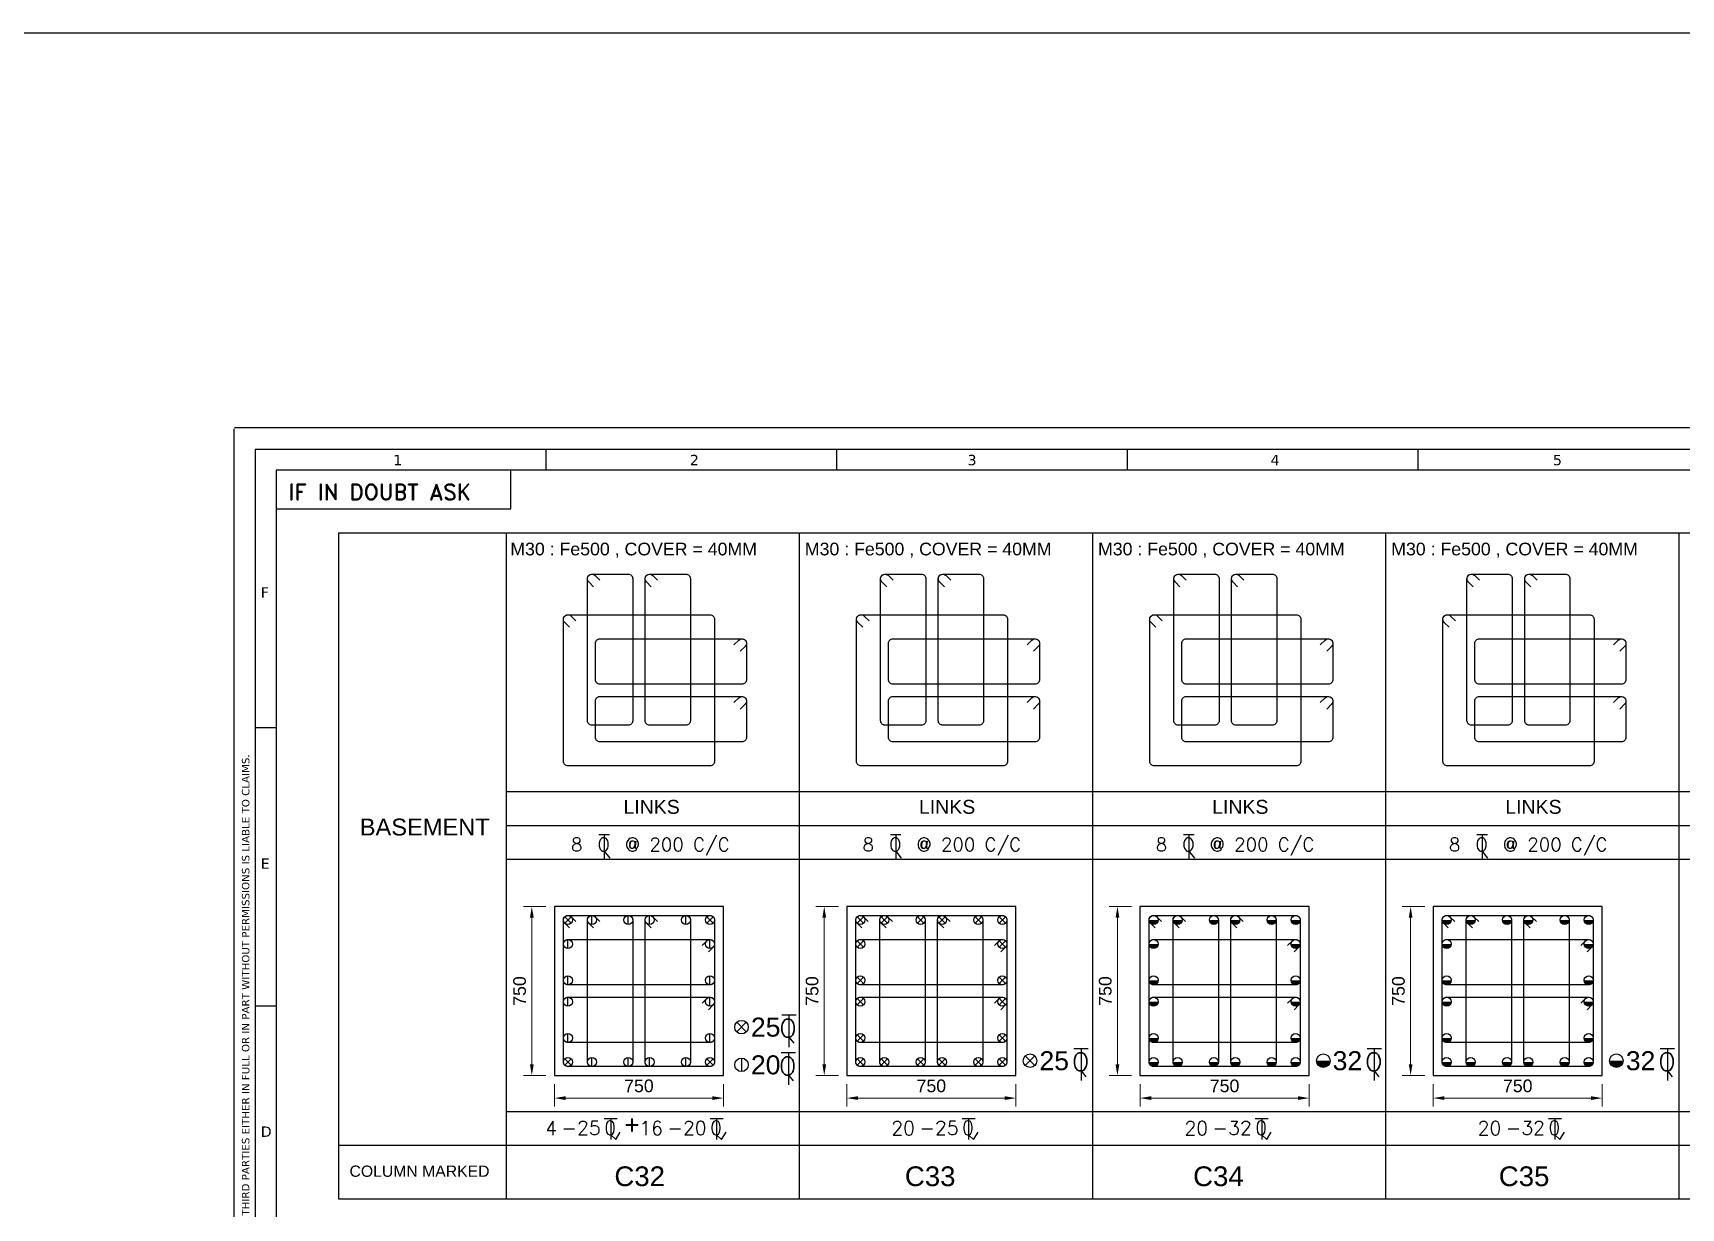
# Model space of a CAD drawing. Extents: x 1878645 to 3043969, y -1160829 to -603973.
# Drawn here: x 2329287 to 2358520, y -644924 to -624080 of the extents above; entities that cross this region are included whole.
import ezdxf
from ezdxf.enums import TextEntityAlignment as Align

# ---------------------------------------------------------------- set-up
doc = ezdxf.new("R2010")
doc.units = 0
doc.header["$LTSCALE"] = 100
doc.header["$PDMODE"] = 66
doc.layers.get('Defpoints').update_dxf_attribs({"lineweight": 0})
for name, color, linetype in [('B-TXT', 7, 'Continuous'), ('CDIM', 3, 'Continuous'), ('Concrete Line', 2, 'Continuous'), ('Dim', 3, 'Continuous'), ('Link', 225, 'Continuous'), ('Reinforcement', 4, 'Continuous'), ('Schedule Border', 60, 'Continuous'), ('Schedule Header', 4, 'Continuous'), ('Schedule Line', 60, 'Continuous'), ('Text', 31, 'Continuous')]:
    doc.layers.add(name, color=color, linetype=linetype)
doc.styles.add('ROMAND', font='romand__.ttf', dxfattribs={"height": 5})
doc.styles.add('ROMANS', font='simplex.shx', dxfattribs={"width": 0.75})
doc.styles.add('SC-COL1', font='SansSerif')
doc.styles.add('SC-COL2', font='SansSerif')
doc.styles.get("Standard").update_dxf_attribs({"font": 'verdana.ttf'})
doc.dimstyles.new('ColumnSch', dxfattribs={"dimtxt": 225, "dimasz": 200, "dimexe": 150, "dimexo": 150, "dimgap": 100, "dimtad": 1, "dimtoh": 1, "dimdec": 4, "dimlfac": 0.25, "dimzin": 0, "dimdsep": 46, "dimtxsty": 'SC-COL2', "dimcen": 0.09, "dimclrd": 8, "dimclre": 8, "dimclrt": 31, "dimadec": 0, "dimazin": 0, "dimtfac": 1, "dimtdec": 0, "dimtix": 1, "dimtofl": 0, "dimtmove": 0, "dimatfit": 3, "dimfxl": 1, "dimtolj": 1, "dimtzin": 0, "dimlwd": 0, "dimlwe": 0, "dimarcsym": 0})

# ---------------------------------------------------------------- blocks, each defined once
blk = doc.blocks.new('TOR')
at = {"color": 2}
for p, q in [((-1.08, 3.13), (0.9, 3.13)), ((-0.09, 3.13), (-0.09, -1.3)), ((-0.09, 0.04), (0.95, -1.24))]:
    blk.add_line(p, q, dxfattribs=at)
at = {"color": 2, "style": 'ROMANS'}
blk.add_text('O', height=2.5, dxfattribs=at).set_placement((-1.35, 0.04))
blk.add_attdef('TOR', text='', height=2.5, dxfattribs=at).set_placement((-4.14, 0.04), align=Align.RIGHT)
blk.add_attdef('DIST', (3.77, 0.04), '', height=2.5, dxfattribs=at)
blk = doc.blocks.new('T-V')
at = {"layer": 'B-TXT', "linetype": 'Continuous'}
for p, q in [((1348, 187), (1582, 187)), ((1465, 187), (1465, -191)), ((1465, -106), (1555, -191)), ((1555, -191), (1637, -63))]:
    blk.add_line(p, q, dxfattribs=at)
at = {"layer": 'B-TXT', "linetype": 'Continuous', "style": 'ROMANS'}
for s, p in [('-', (571, -107)), ('0', (1347, -107))]:
    blk.add_text(s, height=250, dxfattribs=at).set_placement(p)
blk.add_attdef('T', text='', height=250, dxfattribs=at).set_placement((490, -113), align=Align.RIGHT)
blk.add_attdef('V', (854, -108), '', height=250, dxfattribs=at)
blk = doc.blocks.new('*D77')
at = {"layer": 'Defpoints', "color": 0, "transparency": 16777216}
for p in [(2338135, -639574), (2338535, -639574), (2338535, -642574)]:
    blk.add_point(p, dxfattribs=at)
at = {"layer": 'Dim', "color": 8, "lineweight": 0, "transparency": 16777216}
for p, q in [((2338385, -639574), (2337985, -639574)), ((2338135, -642374), (2338135, -639774)), ((2338385, -642574), (2337985, -642574))]:
    blk.add_line(p, q, dxfattribs=at)
at = {"layer": 'Dim', "color": 8, "transparency": 16777216}
for points in [[(2338169, -639774), (2338102, -639774), (2338135, -639574)], [(2338102, -642374), (2338169, -642374), (2338135, -642574)]]:
    blk.add_solid(points, dxfattribs=at)
at = {"layer": 'Dim', "color": 31, "transparency": 16777216, "insert": (2337919, -641074), "char_height": 225, "attachment_point": 5, "rotation": 90, "style": 'SC-COL2'}
blk.add_mtext('\\A1;750', dxfattribs=at)
blk = doc.blocks.new('*D78')
at = {"layer": 'Defpoints', "color": 0, "transparency": 16777216}
for p in [(2338535, -642574), (2341535, -642574), (2341535, -642974)]:
    blk.add_point(p, dxfattribs=at)
at = {"layer": 'Dim', "color": 8, "lineweight": 0, "transparency": 16777216}
for p, q in [((2338535, -642724), (2338535, -643124)), ((2341535, -642724), (2341535, -643124)), ((2338735, -642974), (2341335, -642974))]:
    blk.add_line(p, q, dxfattribs=at)
at = {"layer": 'Dim', "color": 8, "transparency": 16777216}
for points in [[(2338735, -642940), (2338735, -643007), (2338535, -642974)], [(2341335, -643007), (2341335, -642940), (2341535, -642974)]]:
    blk.add_solid(points, dxfattribs=at)
at = {"layer": 'Dim', "color": 31, "transparency": 16777216, "insert": (2340035, -642758), "char_height": 225, "attachment_point": 5, "style": 'SC-COL2'}
blk.add_mtext('\\A1;750', dxfattribs=at)
blk = doc.blocks.new('*D79')
at = {"layer": 'Defpoints', "color": 0, "transparency": 16777216}
for p in [(2343322, -639574), (2343722, -639574), (2343722, -642574)]:
    blk.add_point(p, dxfattribs=at)
at = {"layer": 'Dim', "color": 8, "lineweight": 0, "transparency": 16777216}
for p, q in [((2343572, -639574), (2343172, -639574)), ((2343322, -642374), (2343322, -639774)), ((2343572, -642574), (2343172, -642574))]:
    blk.add_line(p, q, dxfattribs=at)
at = {"layer": 'Dim', "color": 8, "transparency": 16777216}
for points in [[(2343356, -639774), (2343289, -639774), (2343322, -639574)], [(2343289, -642374), (2343356, -642374), (2343322, -642574)]]:
    blk.add_solid(points, dxfattribs=at)
at = {"layer": 'Dim', "color": 31, "transparency": 16777216, "insert": (2343107, -641074), "char_height": 225, "attachment_point": 5, "rotation": 90, "style": 'SC-COL2'}
blk.add_mtext('\\A1;750', dxfattribs=at)
blk = doc.blocks.new('*D80')
at = {"layer": 'Defpoints', "color": 0, "transparency": 16777216}
for p in [(2343722, -642574), (2346722, -642574), (2346722, -642974)]:
    blk.add_point(p, dxfattribs=at)
at = {"layer": 'Dim', "color": 8, "lineweight": 0, "transparency": 16777216}
for p, q in [((2343722, -642724), (2343722, -643124)), ((2346722, -642724), (2346722, -643124)), ((2343922, -642974), (2346522, -642974))]:
    blk.add_line(p, q, dxfattribs=at)
at = {"layer": 'Dim', "color": 8, "transparency": 16777216}
for points in [[(2343922, -642940), (2343922, -643007), (2343722, -642974)], [(2346522, -643007), (2346522, -642940), (2346722, -642974)]]:
    blk.add_solid(points, dxfattribs=at)
at = {"layer": 'Dim', "color": 31, "transparency": 16777216, "insert": (2345222, -642758), "char_height": 225, "attachment_point": 5, "style": 'SC-COL2'}
blk.add_mtext('\\A1;750', dxfattribs=at)
blk = doc.blocks.new('*D81')
at = {"layer": 'Defpoints', "color": 0, "transparency": 16777216}
for p in [(2348523, -639574), (2348923, -639574), (2348923, -642574)]:
    blk.add_point(p, dxfattribs=at)
at = {"layer": 'Dim', "color": 8, "lineweight": 0, "transparency": 16777216}
for p, q in [((2348773, -639574), (2348373, -639574)), ((2348523, -642374), (2348523, -639774)), ((2348773, -642574), (2348373, -642574))]:
    blk.add_line(p, q, dxfattribs=at)
at = {"layer": 'Dim', "color": 8, "transparency": 16777216}
for points in [[(2348556, -639774), (2348489, -639774), (2348523, -639574)], [(2348489, -642374), (2348556, -642374), (2348523, -642574)]]:
    blk.add_solid(points, dxfattribs=at)
at = {"layer": 'Dim', "color": 31, "transparency": 16777216, "insert": (2348307, -641074), "char_height": 225, "attachment_point": 5, "rotation": 90, "style": 'SC-COL2'}
blk.add_mtext('\\A1;750', dxfattribs=at)
blk = doc.blocks.new('*D82')
at = {"layer": 'Defpoints', "color": 0, "transparency": 16777216}
for p in [(2348923, -642574), (2351923, -642574), (2351923, -642974)]:
    blk.add_point(p, dxfattribs=at)
at = {"layer": 'Dim', "color": 8, "lineweight": 0, "transparency": 16777216}
for p, q in [((2348923, -642724), (2348923, -643124)), ((2351923, -642724), (2351923, -643124)), ((2349123, -642974), (2351723, -642974))]:
    blk.add_line(p, q, dxfattribs=at)
at = {"layer": 'Dim', "color": 8, "transparency": 16777216}
for points in [[(2349123, -642940), (2349123, -643007), (2348923, -642974)], [(2351723, -643007), (2351723, -642940), (2351923, -642974)]]:
    blk.add_solid(points, dxfattribs=at)
at = {"layer": 'Dim', "color": 31, "transparency": 16777216, "insert": (2350423, -642758), "char_height": 225, "attachment_point": 5, "style": 'SC-COL2'}
blk.add_mtext('\\A1;750', dxfattribs=at)
blk = doc.blocks.new('*D83')
at = {"layer": 'Defpoints', "color": 0, "transparency": 16777216}
for p in [(2353723, -639574), (2354123, -639574), (2354123, -642574)]:
    blk.add_point(p, dxfattribs=at)
at = {"layer": 'Dim', "color": 8, "lineweight": 0, "transparency": 16777216}
for p, q in [((2353973, -639574), (2353573, -639574)), ((2353723, -642374), (2353723, -639774)), ((2353973, -642574), (2353573, -642574))]:
    blk.add_line(p, q, dxfattribs=at)
at = {"layer": 'Dim', "color": 8, "transparency": 16777216}
for points in [[(2353756, -639774), (2353690, -639774), (2353723, -639574)], [(2353690, -642374), (2353756, -642374), (2353723, -642574)]]:
    blk.add_solid(points, dxfattribs=at)
at = {"layer": 'Dim', "color": 31, "transparency": 16777216, "insert": (2353507, -641074), "char_height": 225, "attachment_point": 5, "rotation": 90, "style": 'SC-COL2'}
blk.add_mtext('\\A1;750', dxfattribs=at)
blk = doc.blocks.new('*D84')
at = {"layer": 'Defpoints', "color": 0, "transparency": 16777216}
for p in [(2354123, -642574), (2357123, -642574), (2357123, -642974)]:
    blk.add_point(p, dxfattribs=at)
at = {"layer": 'Dim', "color": 8, "lineweight": 0, "transparency": 16777216}
for p, q in [((2354123, -642724), (2354123, -643124)), ((2357123, -642724), (2357123, -643124)), ((2354323, -642974), (2356923, -642974))]:
    blk.add_line(p, q, dxfattribs=at)
at = {"layer": 'Dim', "color": 8, "transparency": 16777216}
for points in [[(2354323, -642940), (2354323, -643007), (2354123, -642974)], [(2356923, -643007), (2356923, -642940), (2357123, -642974)]]:
    blk.add_solid(points, dxfattribs=at)
at = {"layer": 'Dim', "color": 31, "transparency": 16777216, "insert": (2355623, -642758), "char_height": 225, "attachment_point": 5, "style": 'SC-COL2'}
blk.add_mtext('\\A1;750', dxfattribs=at)

msp = doc.modelspace()

# ---------------------------------------------------------------- linework, layer by layer
at = {"color": 35}
for p, q in [((2332847.57776, -631098.90089), (2332847.57776, -661453.44299)), ((2374631.09836, -631084.17282), (2332862.30582, -631084.17282))]:
    msp.add_line(p, q, dxfattribs=at)
for p, q in [((2374248.16867, -631467.10251), (2333230.50745, -631467.10251)), ((2333230.50745, -631467.10251), (2333230.50745, -661070.5133)), ((2338385.33022, -631467.10251), (2338385.33022, -631835.30414)), ((2343540.153, -631467.10251), (2343540.153, -631835.30414)), ((2348694.97577, -631467.10251), (2348694.97577, -631835.30414)), ((2353849.79855, -631467.10251), (2353849.79855, -631835.30414)), ((2374248.16867, -631835.30414), (2333598.70908, -631835.30414)), ((2333598.70908, -631835.30414), (2333598.70908, -661070.5133)), ((2337759.97915, -632519.5715), (2337759.97915, -631835.30414)), ((2333598.70908, -632519.5715), (2337759.97915, -632519.5715)), ((2333230.50745, -636401.00431), (2333598.70908, -636401.00431)), ((2333230.50745, -641334.90611), (2333598.70908, -641334.90611))]:
    msp.add_line(p, q)
at = {"color": 2}
for p, q in [((2342568.12037, -641495.69225), (2342824.02277, -641495.69225)), ((2342696.07157, -641495.69225), (2342696.07157, -642068.04781)), ((2342696.07157, -641895.43943), (2342780.39247, -641998.89936)), ((2342559.05214, -642165.00452), (2342814.95454, -642165.00452)), ((2342687.00334, -642165.00452), (2342687.00334, -642737.36008)), ((2347749.25703, -642091.75579), (2348005.15943, -642091.75579)), ((2347877.20823, -642091.75579), (2347877.20823, -642664.11135)), ((2352949.53336, -642091.75579), (2353205.43576, -642091.75579)), ((2353077.48456, -642091.75579), (2353077.48456, -642664.11135)), ((2358149.80969, -642091.75579), (2358405.71209, -642091.75579)), ((2358277.76089, -642091.75579), (2358277.76089, -642664.11135)), ((2347877.20823, -642491.50297), (2347961.52913, -642594.9629)), ((2353077.48456, -642491.50297), (2353161.80546, -642594.9629)), ((2358277.76089, -642491.50297), (2358362.08179, -642594.9629)), ((2342687.00334, -642564.7517), (2342771.32424, -642668.21163))]:
    msp.add_line(p, q, dxfattribs=at)
at = {"layer": 'Concrete Line'}
for points in [[(2338535.19718, -642573.77604), (2341535.19718, -642573.77604), (2341535.19718, -639573.77604), (2338535.19718, -639573.77604)], [(2343722.45414, -642573.77604), (2346722.45414, -642573.77604), (2346722.45414, -639573.77604), (2343722.45414, -639573.77604)], [(2348922.73047, -642573.77604), (2351922.73047, -642573.77604), (2351922.73047, -639573.77604), (2348922.73047, -639573.77604)], [(2354123.00679, -642573.77604), (2357123.00679, -642573.77604), (2357123.00679, -639573.77604), (2354123.00679, -639573.77604)]]:
    msp.add_lwpolyline(points, close=True, dxfattribs=at)
at = {"layer": 'Dim'}
msp.add_lwpolyline([(2068708.258, -624079.55158), (2460808.93685, -624079.55158), (2460808.93685, -699809.46868), (2068708.258, -699809.46868)], close=True, dxfattribs=at)
at = {"layer": 'Link'}
for points in [[(2339230.42507, -633901.81788), (2339145.57241, -633816.96491, -0.6681779738), (2339202.14106, -633680.39647), (2339845.13214, -633680.39647, -0.4142135624), (2339925.13214, -633760.39647), (2339925.13214, -636280.39647, -0.4142135624), (2339845.13214, -636360.39647), (2339202.14106, -636360.39647, -0.4142135624), (2339122.14106, -636280.39647), (2339122.14106, -633760.39647, -0.6681793021), (2339258.7097, -633703.82803), (2339343.56236, -633788.681)], [(2340253.54622, -633901.81788), (2340168.69356, -633816.96491, -0.6681779738), (2340225.26221, -633680.39647), (2340868.25329, -633680.39647, -0.4142135624), (2340948.25329, -633760.39647), (2340948.25329, -636280.39647, -0.4142135624), (2340868.25329, -636360.39647), (2340225.26221, -636360.39647, -0.4142135624), (2340145.26221, -636280.39647), (2340145.26221, -633760.39647, -0.6681793021), (2340281.83085, -633703.82803), (2340366.68351, -633788.681)], [(2344430.7014, -633901.81788), (2344345.84874, -633816.96491, -0.6681779738), (2344402.41738, -633680.39647), (2345045.40847, -633680.39647, -0.4142135624), (2345125.40847, -633760.39647), (2345125.40847, -636280.39647, -0.4142135624), (2345045.40847, -636360.39647), (2344402.41738, -636360.39647, -0.4142135624), (2344322.41738, -636280.39647), (2344322.41738, -633760.39647, -0.6681793021), (2344458.98603, -633703.82803), (2344543.83869, -633788.681)], [(2345453.82255, -633901.81788), (2345368.96989, -633816.96491, -0.6681779738), (2345425.53853, -633680.39647), (2346068.52962, -633680.39647, -0.4142135624), (2346148.52962, -633760.39647), (2346148.52962, -636280.39647, -0.4142135624), (2346068.52962, -636360.39647), (2345425.53853, -636360.39647, -0.4142135624), (2345345.53853, -636280.39647), (2345345.53853, -633760.39647, -0.6681793021), (2345482.10718, -633703.82803), (2345566.95984, -633788.681)], [(2349630.97772, -633901.81788), (2349546.12507, -633816.96491, -0.6681779738), (2349602.69371, -633680.39647), (2350245.6848, -633680.39647, -0.4142135624), (2350325.6848, -633760.39647), (2350325.6848, -636280.39647, -0.4142135624), (2350245.6848, -636360.39647), (2349602.69371, -636360.39647, -0.4142135624), (2349522.69371, -636280.39647), (2349522.69371, -633760.39647, -0.6681793021), (2349659.26236, -633703.82803), (2349744.11502, -633788.681)], [(2350654.09887, -633901.81788), (2350569.24622, -633816.96491, -0.6681779738), (2350625.81486, -633680.39647), (2351268.80595, -633680.39647, -0.4142135624), (2351348.80595, -633760.39647), (2351348.80595, -636280.39647, -0.4142135624), (2351268.80595, -636360.39647), (2350625.81486, -636360.39647, -0.4142135624), (2350545.81486, -636280.39647), (2350545.81486, -633760.39647, -0.6681793021), (2350682.38351, -633703.82803), (2350767.23617, -633788.681)], [(2354831.25405, -633901.81788), (2354746.40139, -633816.96491, -0.6681779738), (2354802.97004, -633680.39647), (2355445.96113, -633680.39647, -0.4142135624), (2355525.96113, -633760.39647), (2355525.96113, -636280.39647, -0.4142135624), (2355445.96113, -636360.39647), (2354802.97004, -636360.39647, -0.4142135624), (2354722.97004, -636280.39647), (2354722.97004, -633760.39647, -0.6681793021), (2354859.53869, -633703.82803), (2354944.39134, -633788.681)], [(2355854.3752, -633901.81788), (2355769.52254, -633816.96491, -0.6681779738), (2355826.09119, -633680.39647), (2356469.08228, -633680.39647, -0.4142135624), (2356549.08228, -633760.39647), (2356549.08228, -636280.39647, -0.4142135624), (2356469.08228, -636360.39647), (2355826.09119, -636360.39647, -0.4142135624), (2355746.09119, -636280.39647), (2355746.09119, -633760.39647, -0.6681793021), (2355882.65984, -633703.82803), (2355967.51249, -633788.681)], [(2338803.48119, -634621.71225), (2338718.62853, -634536.85928, -0.6681779738), (2338775.19718, -634400.29084), (2341295.19718, -634400.29084, -0.4142135624), (2341375.19718, -634480.29084), (2341375.19718, -637000.29084, -0.4142135624), (2341295.19718, -637080.29084), (2338775.19718, -637080.29084, -0.4142135624), (2338695.19718, -637000.29084), (2338695.19718, -634480.29084, -0.6681793021), (2338831.76582, -634423.7224), (2338916.61848, -634508.57537)], [(2344003.75751, -634621.71225), (2343918.90486, -634536.85928, -0.6681779738), (2343975.4735, -634400.29084), (2346495.4735, -634400.29084, -0.4142135624), (2346575.4735, -634480.29084), (2346575.4735, -637000.29084, -0.4142135624), (2346495.4735, -637080.29084), (2343975.4735, -637080.29084, -0.4142135624), (2343895.4735, -637000.29084), (2343895.4735, -634480.29084, -0.6681793021), (2344032.04215, -634423.7224), (2344116.89481, -634508.57537)], [(2349204.03384, -634621.71225), (2349119.18118, -634536.85928, -0.6681779738), (2349175.74983, -634400.29084), (2351695.74983, -634400.29084, -0.4142135624), (2351775.74983, -634480.29084), (2351775.74983, -637000.29084, -0.4142135624), (2351695.74983, -637080.29084), (2349175.74983, -637080.29084, -0.4142135624), (2349095.74983, -637000.29084), (2349095.74983, -634480.29084, -0.6681793021), (2349232.31848, -634423.7224), (2349317.17114, -634508.57537)], [(2354404.31017, -634621.71225), (2354319.45751, -634536.85928, -0.6681779738), (2354376.02616, -634400.29084), (2356896.02616, -634400.29084, -0.4142135624), (2356976.02616, -634480.29084), (2356976.02616, -637000.29084, -0.4142135624), (2356896.02616, -637080.29084), (2354376.02616, -637080.29084, -0.4142135624), (2354296.02616, -637000.29084), (2354296.02616, -634480.29084, -0.6681793021), (2354432.59481, -634423.7224), (2354517.44746, -634508.57537)], [(2341720.50112, -634935.51873), (2341805.35409, -634850.66607, -0.6681779738), (2341941.92253, -634907.23472), (2341941.92253, -635550.22581, -0.4142135624), (2341861.92253, -635630.22581), (2339341.92253, -635630.22581, -0.4142135624), (2339261.92253, -635550.22581), (2339261.92253, -634907.23472, -0.4142135624), (2339341.92253, -634827.23472), (2341861.92253, -634827.23472, -0.6681793021), (2341918.49097, -634963.80337), (2341833.638, -635048.65603)], [(2346920.77745, -634935.51873), (2347005.63042, -634850.66607, -0.6681779738), (2347142.19886, -634907.23472), (2347142.19886, -635550.22581, -0.4142135624), (2347062.19886, -635630.22581), (2344542.19886, -635630.22581, -0.4142135624), (2344462.19886, -635550.22581), (2344462.19886, -634907.23472, -0.4142135624), (2344542.19886, -634827.23472), (2347062.19886, -634827.23472, -0.6681793021), (2347118.76729, -634963.80337), (2347033.91433, -635048.65603)], [(2352121.05378, -634935.51873), (2352205.90675, -634850.66607, -0.6681779738), (2352342.47518, -634907.23472), (2352342.47518, -635550.22581, -0.4142135624), (2352262.47518, -635630.22581), (2349742.47518, -635630.22581, -0.4142135624), (2349662.47518, -635550.22581), (2349662.47518, -634907.23472, -0.4142135624), (2349742.47518, -634827.23472), (2352262.47518, -634827.23472, -0.6681793021), (2352319.04362, -634963.80337), (2352234.19065, -635048.65603)], [(2357321.3301, -634935.51873), (2357406.18307, -634850.66607, -0.6681779738), (2357542.75151, -634907.23472), (2357542.75151, -635550.22581, -0.4142135624), (2357462.75151, -635630.22581), (2354942.75151, -635630.22581, -0.4142135624), (2354862.75151, -635550.22581), (2354862.75151, -634907.23472, -0.4142135624), (2354942.75151, -634827.23472), (2357462.75151, -634827.23472, -0.6681793021), (2357519.31995, -634963.80337), (2357434.46698, -635048.65603)], [(2341720.50112, -635958.63988), (2341805.35409, -635873.78722, -0.6681779738), (2341941.92253, -635930.35587), (2341941.92253, -636573.34696, -0.4142135624), (2341861.92253, -636653.34696), (2339341.92253, -636653.34696, -0.4142135624), (2339261.92253, -636573.34696), (2339261.92253, -635930.35587, -0.4142135624), (2339341.92253, -635850.35587), (2341861.92253, -635850.35587, -0.6681793021), (2341918.49097, -635986.92452), (2341833.638, -636071.77718)], [(2346920.77745, -635958.63988), (2347005.63042, -635873.78722, -0.6681779738), (2347142.19886, -635930.35587), (2347142.19886, -636573.34696, -0.4142135624), (2347062.19886, -636653.34696), (2344542.19886, -636653.34696, -0.4142135624), (2344462.19886, -636573.34696), (2344462.19886, -635930.35587, -0.4142135624), (2344542.19886, -635850.35587), (2347062.19886, -635850.35587, -0.6681793021), (2347118.76729, -635986.92452), (2347033.91433, -636071.77718)], [(2352121.05378, -635958.63988), (2352205.90675, -635873.78722, -0.6681779738), (2352342.47518, -635930.35587), (2352342.47518, -636573.34696, -0.4142135624), (2352262.47518, -636653.34696), (2349742.47518, -636653.34696, -0.4142135624), (2349662.47518, -636573.34696), (2349662.47518, -635930.35587, -0.4142135624), (2349742.47518, -635850.35587), (2352262.47518, -635850.35587, -0.6681793021), (2352319.04362, -635986.92452), (2352234.19065, -636071.77718)], [(2357321.3301, -635958.63988), (2357406.18307, -635873.78722, -0.6681779738), (2357542.75151, -635930.35587), (2357542.75151, -636573.34696, -0.4142135624), (2357462.75151, -636653.34696), (2354942.75151, -636653.34696, -0.4142135624), (2354862.75151, -636573.34696), (2354862.75151, -635930.35587, -0.4142135624), (2354942.75151, -635850.35587), (2357462.75151, -635850.35587, -0.6681793021), (2357519.31995, -635986.92452), (2357434.46698, -636071.77718)], [(2338803.48119, -639955.19744), (2338718.62853, -639870.34447, -0.6681779738), (2338775.19718, -639733.77604), (2341295.19718, -639733.77604, -0.4142135624), (2341375.19718, -639813.77604), (2341375.19718, -642333.77604, -0.4142135624), (2341295.19718, -642413.77604), (2338775.19718, -642413.77604, -0.4142135624), (2338695.19718, -642333.77604), (2338695.19718, -639813.77604, -0.6681793021), (2338831.76582, -639757.2076), (2338916.61848, -639842.06057)], [(2339230.42507, -639955.19744), (2339145.57241, -639870.34447, -0.6681779738), (2339202.14106, -639733.77604), (2339845.13214, -639733.77604, -0.4142135624), (2339925.13214, -639813.77604), (2339925.13214, -642333.77604, -0.4142135624), (2339845.13214, -642413.77604), (2339202.14106, -642413.77604, -0.4142135624), (2339122.14106, -642333.77604), (2339122.14106, -639813.77604, -0.6681793021), (2339258.7097, -639757.2076), (2339343.56236, -639842.06057)], [(2340253.54622, -639955.19744), (2340168.69356, -639870.34447, -0.6681779738), (2340225.26221, -639733.77604), (2340868.25329, -639733.77604, -0.4142135624), (2340948.25329, -639813.77604), (2340948.25329, -642333.77604, -0.4142135624), (2340868.25329, -642413.77604), (2340225.26221, -642413.77604, -0.4142135624), (2340145.26221, -642333.77604), (2340145.26221, -639813.77604, -0.6681793021), (2340281.83085, -639757.2076), (2340366.68351, -639842.06057)], [(2343990.73815, -639955.19744), (2343905.88549, -639870.34447, -0.6681779738), (2343962.45414, -639733.77604), (2346482.45414, -639733.77604, -0.4142135624), (2346562.45414, -639813.77604), (2346562.45414, -642333.77604, -0.4142135624), (2346482.45414, -642413.77604), (2343962.45414, -642413.77604, -0.4142135624), (2343882.45414, -642333.77604), (2343882.45414, -639813.77604, -0.6681793021), (2344019.02278, -639757.2076), (2344103.87544, -639842.06057)], [(2344417.68203, -639955.19744), (2344332.82937, -639870.34447, -0.6681779738), (2344389.39802, -639733.77604), (2345032.38911, -639733.77604, -0.4142135624), (2345112.38911, -639813.77604), (2345112.38911, -642333.77604, -0.4142135624), (2345032.38911, -642413.77604), (2344389.39802, -642413.77604, -0.4142135624), (2344309.39802, -642333.77604), (2344309.39802, -639813.77604, -0.6681793021), (2344445.96666, -639757.2076), (2344530.81932, -639842.06057)], [(2345440.80318, -639955.19744), (2345355.95052, -639870.34447, -0.6681779738), (2345412.51917, -639733.77604), (2346055.51026, -639733.77604, -0.4142135624), (2346135.51026, -639813.77604), (2346135.51026, -642333.77604, -0.4142135624), (2346055.51026, -642413.77604), (2345412.51917, -642413.77604, -0.4142135624), (2345332.51917, -642333.77604), (2345332.51917, -639813.77604, -0.6681793021), (2345469.08781, -639757.2076), (2345553.94047, -639842.06057)], [(2349191.01448, -639955.19744), (2349106.16182, -639870.34447, -0.6681779738), (2349162.73047, -639733.77604), (2351682.73047, -639733.77604, -0.4142135624), (2351762.73047, -639813.77604), (2351762.73047, -642333.77604, -0.4142135624), (2351682.73047, -642413.77604), (2349162.73047, -642413.77604, -0.4142135624), (2349082.73047, -642333.77604), (2349082.73047, -639813.77604, -0.6681793021), (2349219.29911, -639757.2076), (2349304.15177, -639842.06057)], [(2349617.95836, -639955.19744), (2349533.1057, -639870.34447, -0.6681779738), (2349589.67435, -639733.77604), (2350232.66543, -639733.77604, -0.4142135624), (2350312.66543, -639813.77604), (2350312.66543, -642333.77604, -0.4142135624), (2350232.66543, -642413.77604), (2349589.67435, -642413.77604, -0.4142135624), (2349509.67435, -642333.77604), (2349509.67435, -639813.77604, -0.6681793021), (2349646.24299, -639757.2076), (2349731.09565, -639842.06057)], [(2350641.07951, -639955.19744), (2350556.22685, -639870.34447, -0.6681779738), (2350612.7955, -639733.77604), (2351255.78658, -639733.77604, -0.4142135624), (2351335.78658, -639813.77604), (2351335.78658, -642333.77604, -0.4142135624), (2351255.78658, -642413.77604), (2350612.7955, -642413.77604, -0.4142135624), (2350532.7955, -642333.77604), (2350532.7955, -639813.77604, -0.6681793021), (2350669.36414, -639757.2076), (2350754.2168, -639842.06057)], [(2354391.2908, -639955.19744), (2354306.43815, -639870.34447, -0.6681779738), (2354363.00679, -639733.77604), (2356883.00679, -639733.77604, -0.4142135624), (2356963.00679, -639813.77604), (2356963.00679, -642333.77604, -0.4142135624), (2356883.00679, -642413.77604), (2354363.00679, -642413.77604, -0.4142135624), (2354283.00679, -642333.77604), (2354283.00679, -639813.77604, -0.6681793021), (2354419.57544, -639757.2076), (2354504.4281, -639842.06057)], [(2354818.23469, -639955.19744), (2354733.38203, -639870.34447, -0.6681779738), (2354789.95067, -639733.77604), (2355432.94176, -639733.77604, -0.4142135624), (2355512.94176, -639813.77604), (2355512.94176, -642333.77604, -0.4142135624), (2355432.94176, -642413.77604), (2354789.95067, -642413.77604, -0.4142135624), (2354709.95067, -642333.77604), (2354709.95067, -639813.77604, -0.6681793021), (2354846.51932, -639757.2076), (2354931.37198, -639842.06057)], [(2355841.35584, -639955.19744), (2355756.50318, -639870.34447, -0.6681779738), (2355813.07182, -639733.77604), (2356456.06291, -639733.77604, -0.4142135624), (2356536.06291, -639813.77604), (2356536.06291, -642333.77604, -0.4142135624), (2356456.06291, -642413.77604), (2355813.07182, -642413.77604, -0.4142135624), (2355733.07182, -642333.77604), (2355733.07182, -639813.77604, -0.6681793021), (2355869.64047, -639757.2076), (2355954.49313, -639842.06057)], [(2341153.77577, -640269.00393), (2341238.62874, -640184.15127, -0.6681779738), (2341375.19718, -640240.71992), (2341375.19718, -640883.711, -0.4142135624), (2341295.19718, -640963.711), (2338775.19718, -640963.711, -0.4142135624), (2338695.19718, -640883.711), (2338695.19718, -640240.71992, -0.4142135624), (2338775.19718, -640160.71992), (2341295.19718, -640160.71992, -0.6681793021), (2341351.76561, -640297.28856), (2341266.91264, -640382.14122)], [(2346341.03273, -640269.00393), (2346425.8857, -640184.15127, -0.6681779738), (2346562.45414, -640240.71992), (2346562.45414, -640883.711, -0.4142135624), (2346482.45414, -640963.711), (2343962.45414, -640963.711, -0.4142135624), (2343882.45414, -640883.711), (2343882.45414, -640240.71992, -0.4142135624), (2343962.45414, -640160.71992), (2346482.45414, -640160.71992, -0.6681793021), (2346539.02258, -640297.28856), (2346454.16961, -640382.14122)], [(2351541.30906, -640269.00393), (2351626.16203, -640184.15127, -0.6681779738), (2351762.73047, -640240.71992), (2351762.73047, -640883.711, -0.4142135624), (2351682.73047, -640963.711), (2349162.73047, -640963.711, -0.4142135624), (2349082.73047, -640883.711), (2349082.73047, -640240.71992, -0.4142135624), (2349162.73047, -640160.71992), (2351682.73047, -640160.71992, -0.6681793021), (2351739.2989, -640297.28856), (2351654.44593, -640382.14122)], [(2356741.58538, -640269.00393), (2356826.43835, -640184.15127, -0.6681779738), (2356963.00679, -640240.71992), (2356963.00679, -640883.711, -0.4142135624), (2356883.00679, -640963.711), (2354363.00679, -640963.711, -0.4142135624), (2354283.00679, -640883.711), (2354283.00679, -640240.71992, -0.4142135624), (2354363.00679, -640160.71992), (2356883.00679, -640160.71992, -0.6681793021), (2356939.57523, -640297.28856), (2356854.72226, -640382.14122)], [(2341153.77577, -641292.12508), (2341238.62874, -641207.27242, -0.6681779738), (2341375.19718, -641263.84107), (2341375.19718, -641906.83215, -0.4142135624), (2341295.19718, -641986.83215), (2338775.19718, -641986.83215, -0.4142135624), (2338695.19718, -641906.83215), (2338695.19718, -641263.84107, -0.4142135624), (2338775.19718, -641183.84107), (2341295.19718, -641183.84107, -0.6681793021), (2341351.76561, -641320.40971), (2341266.91264, -641405.26237)], [(2346341.03273, -641292.12508), (2346425.8857, -641207.27242, -0.6681779738), (2346562.45414, -641263.84107), (2346562.45414, -641906.83215, -0.4142135624), (2346482.45414, -641986.83215), (2343962.45414, -641986.83215, -0.4142135624), (2343882.45414, -641906.83215), (2343882.45414, -641263.84107, -0.4142135624), (2343962.45414, -641183.84107), (2346482.45414, -641183.84107, -0.6681793021), (2346539.02258, -641320.40971), (2346454.16961, -641405.26237)], [(2351541.30906, -641292.12508), (2351626.16203, -641207.27242, -0.6681779738), (2351762.73047, -641263.84107), (2351762.73047, -641906.83215, -0.4142135624), (2351682.73047, -641986.83215), (2349162.73047, -641986.83215, -0.4142135624), (2349082.73047, -641906.83215), (2349082.73047, -641263.84107, -0.4142135624), (2349162.73047, -641183.84107), (2351682.73047, -641183.84107, -0.6681793021), (2351739.2989, -641320.40971), (2351654.44593, -641405.26237)], [(2356741.58538, -641292.12508), (2356826.43835, -641207.27242, -0.6681779738), (2356963.00679, -641263.84107), (2356963.00679, -641906.83215, -0.4142135624), (2356883.00679, -641986.83215), (2354363.00679, -641986.83215, -0.4142135624), (2354283.00679, -641906.83215), (2354283.00679, -641263.84107, -0.4142135624), (2354363.00679, -641183.84107), (2356883.00679, -641183.84107, -0.6681793021), (2356939.57523, -641320.40971), (2356854.72226, -641405.26237)]]:
    msp.add_lwpolyline(points, format="xyb", dxfattribs=at)
at = {"layer": 'Reinforcement', "color": 4}
for p, q in [((2339202.14106, -639893.77604), (2339202.14106, -639733.77604)), ((2339845.13214, -639893.77604), (2339845.13214, -639733.77604)), ((2340225.26221, -639893.77604), (2340225.26221, -639733.77604)), ((2340868.25329, -639893.77604), (2340868.25329, -639733.77604)), ((2338775.19729, -640320.71992), (2338775.19729, -640160.71992)), ((2341295.19718, -640320.71992), (2341295.19718, -640160.71992)), ((2338775.19729, -640963.711), (2338775.19729, -640803.711)), ((2341295.19718, -640963.711), (2341295.19718, -640803.711)), ((2338775.19729, -641343.84107), (2338775.19729, -641183.84107)), ((2341295.19718, -641343.84107), (2341295.19718, -641183.84107)), ((2338775.19729, -641986.83215), (2338775.19729, -641826.83215)), ((2341295.19718, -641986.83215), (2341295.19718, -641826.83215)), ((2339202.14106, -642413.77592), (2339202.14106, -642253.77592)), ((2339845.13214, -642413.77592), (2339845.13214, -642253.77592)), ((2340225.26221, -642413.77604), (2340225.26221, -642253.77604)), ((2340868.25329, -642413.77592), (2340868.25329, -642253.77592)), ((2341854.90901, -642263.80799), (2341854.90901, -642503.80799))]:
    msp.add_line(p, q, dxfattribs=at)
for points in [[(2338718.5634, -639757.2728), (2338831.70041, -639870.40981)], [(2338831.70052, -639757.14237), (2338718.56351, -639870.27938)], [(2341238.5634, -639757.2728), (2341351.70041, -639870.40981)], [(2341351.70052, -639757.14237), (2341238.56351, -639870.27938)], [(2343905.82036, -639757.2728), (2344018.95737, -639870.40981)], [(2344018.95748, -639757.14237), (2343905.82047, -639870.27938)], [(2344332.76424, -639757.2728), (2344445.90125, -639870.40981)], [(2344445.90136, -639757.14237), (2344332.76435, -639870.27938)], [(2344975.75533, -639757.2728), (2345088.89234, -639870.40981)], [(2345088.89245, -639757.14237), (2344975.75544, -639870.27938)], [(2345355.88539, -639757.2728), (2345469.0224, -639870.40981)], [(2345469.02251, -639757.14237), (2345355.8855, -639870.27938)], [(2345998.87648, -639757.2728), (2346112.01349, -639870.40981)], [(2346112.0136, -639757.14237), (2345998.87659, -639870.27938)], [(2346425.82036, -639757.2728), (2346538.95737, -639870.40981)], [(2346538.95748, -639757.14237), (2346425.82047, -639870.27938)], [(2343905.82048, -640184.21668), (2344018.95749, -640297.35369)], [(2344018.95759, -640184.08625), (2343905.82058, -640297.22326)], [(2346425.82036, -640184.21668), (2346538.95737, -640297.35369)], [(2346538.95748, -640184.08625), (2346425.82047, -640297.22326)], [(2343905.82048, -640827.20777), (2344018.95749, -640940.34478)], [(2344018.95759, -640827.07734), (2343905.82058, -640940.21435)], [(2346425.82036, -640827.20777), (2346538.95737, -640940.34478)], [(2346538.95748, -640827.07734), (2346425.82047, -640940.21435)], [(2343905.82036, -641207.33783), (2344018.95737, -641320.47484)], [(2344018.95748, -641207.2074), (2343905.82047, -641320.34441)], [(2346425.82036, -641207.33783), (2346538.95737, -641320.47484)], [(2346538.95748, -641207.2074), (2346425.82047, -641320.34441)], [(2341770.0562, -641629.6429), (2341939.76183, -641799.34853)], [(2341939.76183, -641629.6429), (2341770.0562, -641799.34853)], [(2343905.82048, -641850.32892), (2344018.95749, -641963.46593)], [(2344018.95759, -641850.19849), (2343905.82058, -641963.3355)], [(2346425.82036, -641850.32892), (2346538.95737, -641963.46593)], [(2346538.95748, -641850.19849), (2346425.82047, -641963.3355)], [(2346888.00418, -642225.70644), (2347057.70981, -642395.41207)], [(2347057.70981, -642225.70644), (2346888.00418, -642395.41207)], [(2338718.5634, -642277.27269), (2338831.70041, -642390.4097)], [(2338831.70052, -642277.14225), (2338718.56351, -642390.27926)], [(2341238.69383, -642277.27269), (2341351.83084, -642390.4097)], [(2341351.83095, -642277.14226), (2341238.69394, -642390.27927)], [(2343905.82036, -642277.27269), (2344018.95737, -642390.4097)], [(2344018.95748, -642277.14225), (2343905.82047, -642390.27926)], [(2344332.76424, -642277.27269), (2344445.90125, -642390.4097)], [(2344445.90136, -642277.14225), (2344332.76435, -642390.27926)], [(2344975.75533, -642277.27269), (2345088.89234, -642390.4097)], [(2345088.89245, -642277.14225), (2344975.75544, -642390.27926)], [(2345355.88539, -642277.27269), (2345469.0224, -642390.4097)], [(2345469.02251, -642277.14225), (2345355.8855, -642390.27926)], [(2345998.87648, -642277.2728), (2346112.01349, -642390.40981)], [(2346112.0136, -642277.14237), (2345998.87659, -642390.27938)], [(2346425.9508, -642277.27269), (2346539.08781, -642390.4097)], [(2346539.08791, -642277.14226), (2346425.9509, -642390.27927)]]:
    msp.add_lwpolyline(points, dxfattribs=at)
for points in [[(2349122.73047, -639813.77604, 80, 80, 1), (2349202.73047, -639813.77604, 0, 0, 0)], [(2349549.67435, -639813.77604, 80, 80, 1), (2349629.67435, -639813.77604, 0, 0, 0)], [(2350192.66543, -639813.77604, 80, 80, 1), (2350272.66543, -639813.77604, 0, 0, 0)], [(2350572.7955, -639813.77604, 80, 80, 1), (2350652.7955, -639813.77604, 0, 0, 0)], [(2351215.78658, -639813.77604, 80, 80, 1), (2351295.78658, -639813.77604, 0, 0, 0)], [(2351642.73047, -639813.77604, 80, 80, 1), (2351722.73047, -639813.77604, 0, 0, 0)], [(2354323.00679, -639813.77604, 80, 80, 1), (2354403.00679, -639813.77604, 0, 0, 0)], [(2354749.95067, -639813.77604, 80, 80, 1), (2354829.95067, -639813.77604, 0, 0, 0)], [(2355392.94176, -639813.77604, 80, 80, 1), (2355472.94176, -639813.77604, 0, 0, 0)], [(2355773.07182, -639813.77604, 80, 80, 1), (2355853.07182, -639813.77604, 0, 0, 0)], [(2356416.06291, -639813.77604, 80, 80, 1), (2356496.06291, -639813.77604, 0, 0, 0)], [(2356843.00679, -639813.77604, 80, 80, 1), (2356923.00679, -639813.77604, 0, 0, 0)], [(2349122.73058, -640240.71992, 80, 80, 1), (2349202.73058, -640240.71992, 0, 0, 0)], [(2351642.73047, -640240.71992, 80, 80, 1), (2351722.73047, -640240.71992, 0, 0, 0)], [(2354323.00691, -640240.71992, 80, 80, 1), (2354403.00691, -640240.71992, 0, 0, 0)], [(2356843.00679, -640240.71992, 80, 80, 1), (2356923.00679, -640240.71992, 0, 0, 0)], [(2349122.73047, -640883.711, 80, 80, 1), (2349202.73047, -640883.711, 0, 0, 0)], [(2351642.73047, -640883.711, 80, 80, 1), (2351722.73047, -640883.711, 0, 0, 0)], [(2354323.00679, -640883.711, 80, 80, 1), (2354403.00679, -640883.711, 0, 0, 0)], [(2356843.00679, -640883.711, 80, 80, 1), (2356923.00679, -640883.711, 0, 0, 0)], [(2349122.73058, -641263.84107, 80, 80, 1), (2349202.73058, -641263.84107, 0, 0, 0)], [(2351642.73047, -641263.84107, 80, 80, 1), (2351722.73047, -641263.84107, 0, 0, 0)], [(2354323.00691, -641263.84107, 80, 80, 1), (2354403.00691, -641263.84107, 0, 0, 0)], [(2356843.00679, -641263.84107, 80, 80, 1), (2356923.00679, -641263.84107, 0, 0, 0)], [(2349122.73047, -641906.83215, 80, 80, 1), (2349202.73047, -641906.83215, 0, 0, 0)], [(2351642.73047, -641906.83215, 80, 80, 1), (2351722.73047, -641906.83215, 0, 0, 0)], [(2354323.00679, -641906.83215, 80, 80, 1), (2354403.00679, -641906.83215, 0, 0, 0)], [(2356843.00679, -641906.83215, 80, 80, 1), (2356923.00679, -641906.83215, 0, 0, 0)], [(2349122.73047, -642333.77604, 80, 80, 1), (2349202.73047, -642333.77604, 0, 0, 0)], [(2349549.67435, -642333.77604, 80, 80, 1), (2349629.67435, -642333.77604, 0, 0, 0)], [(2350192.66543, -642333.77604, 80, 80, 1), (2350272.66543, -642333.77604, 0, 0, 0)], [(2350572.7955, -642333.77604, 80, 80, 1), (2350652.7955, -642333.77604, 0, 0, 0)], [(2351215.78658, -642333.77604, 80, 80, 1), (2351295.78658, -642333.77604, 0, 0, 0)], [(2351642.8609, -642333.77593, 80, 80, 1), (2351722.8609, -642333.77593, 0, 0, 0)], [(2352113.13332, -642310.55926, 120, 120, 1), (2352233.13332, -642310.55926, 0, 0, 0)], [(2354323.00679, -642333.77604, 80, 80, 1), (2354403.00679, -642333.77604, 0, 0, 0)], [(2354749.95067, -642333.77604, 80, 80, 1), (2354829.95067, -642333.77604, 0, 0, 0)], [(2355392.94176, -642333.77604, 80, 80, 1), (2355472.94176, -642333.77604, 0, 0, 0)], [(2355773.07182, -642333.77604, 80, 80, 1), (2355853.07182, -642333.77604, 0, 0, 0)], [(2356416.06291, -642333.77604, 80, 80, 1), (2356496.06291, -642333.77604, 0, 0, 0)], [(2356843.13723, -642333.77593, 80, 80, 1), (2356923.13723, -642333.77593, 0, 0, 0)], [(2357313.40965, -642310.55926, 120, 120, 1), (2357433.40965, -642310.55926, 0, 0, 0)]]:
    msp.add_lwpolyline(points, format="xyseb", dxfattribs=at)
for centre, radius in [((2338775.19718, -639813.77604), 80), ((2339202.14106, -639813.77604), 80), ((2339845.13214, -639813.77604), 80), ((2340225.26221, -639813.77604), 80), ((2340868.25329, -639813.77604), 80), ((2341295.19718, -639813.77604), 80), ((2343962.45414, -639813.77604), 80), ((2344389.39802, -639813.77604), 80), ((2345032.38911, -639813.77604), 80), ((2345412.51917, -639813.77604), 80), ((2346055.51026, -639813.77604), 80), ((2346482.45414, -639813.77604), 80), ((2349162.73047, -639813.77604), 80), ((2349589.67435, -639813.77604), 80), ((2350232.66543, -639813.77604), 80), ((2350612.7955, -639813.77604), 80), ((2351255.78658, -639813.77604), 80), ((2351682.73047, -639813.77604), 80), ((2354363.00679, -639813.77604), 80), ((2354789.95067, -639813.77604), 80), ((2355432.94176, -639813.77604), 80), ((2355813.07182, -639813.77604), 80), ((2356456.06291, -639813.77604), 80), ((2356883.00679, -639813.77604), 80), ((2338775.19729, -640240.71992), 80), ((2341295.19718, -640240.71992), 80), ((2343962.45425, -640240.71992), 80), ((2346482.45414, -640240.71992), 80), ((2349162.73058, -640240.71992), 80), ((2351682.73047, -640240.71992), 80), ((2354363.00691, -640240.71992), 80), ((2356883.00679, -640240.71992), 80), ((2338775.19729, -640883.711), 80), ((2341295.19718, -640883.711), 80), ((2343962.45425, -640883.711), 80), ((2346482.45414, -640883.711), 80), ((2349162.73058, -640883.711), 80), ((2351682.73047, -640883.711), 80), ((2354363.00691, -640883.711), 80), ((2356883.00679, -640883.711), 80), ((2338775.19729, -641263.84107), 80), ((2341295.19718, -641263.84107), 80), ((2343962.45425, -641263.84107), 80), ((2346482.45414, -641263.84107), 80), ((2349162.73058, -641263.84107), 80), ((2351682.73047, -641263.84107), 80), ((2354363.00691, -641263.84107), 80), ((2356883.00679, -641263.84107), 80), ((2341854.90901, -641714.49572), 120), ((2338775.19729, -641906.83215), 80), ((2341295.19718, -641906.83215), 80), ((2343962.45425, -641906.83215), 80), ((2346482.45414, -641906.83215), 80), ((2349162.73058, -641906.83215), 80), ((2351682.73047, -641906.83215), 80), ((2354363.00691, -641906.83215), 80), ((2356883.00679, -641906.83215), 80), ((2346972.857, -642310.55926), 120), ((2352173.13332, -642310.55926), 120), ((2357373.40965, -642310.55926), 120), ((2338775.19718, -642333.77592), 80), ((2339202.14106, -642333.77592), 80), ((2339845.13214, -642333.77592), 80), ((2340225.26221, -642333.77592), 80), ((2340868.25329, -642333.77592), 80), ((2341295.32761, -642333.77593), 80), ((2341854.90901, -642383.80799), 120), ((2343962.45414, -642333.77592), 80), ((2344389.39802, -642333.77592), 80), ((2345032.38911, -642333.77592), 80), ((2345412.51917, -642333.77592), 80), ((2346055.51026, -642333.77592), 80), ((2346482.58457, -642333.77593), 80), ((2349162.73047, -642333.77592), 80), ((2349589.67435, -642333.77592), 80), ((2350232.66543, -642333.77592), 80), ((2350612.7955, -642333.77592), 80), ((2351255.78658, -642333.77592), 80), ((2351682.8609, -642333.77593), 80), ((2354363.00679, -642333.77592), 80), ((2354789.95067, -642333.77592), 80), ((2355432.94176, -642333.77592), 80), ((2355813.07182, -642333.77592), 80), ((2356456.06291, -642333.77592), 80), ((2356883.13723, -642333.77593), 80)]:
    msp.add_circle(centre, radius, dxfattribs=at)
at = {"layer": 'Schedule Border', "color": 1}
for p, q in [((2334708.26558, -632946.23818), (2337678.31841, -632946.23818)), ((2334708.26558, -632946.23818), (2334708.26558, -644762.68936)), ((2337678.31841, -632946.23818), (2337678.31841, -644762.68936)), ((2337678.31841, -632946.23818), (2363679.70005, -632946.23818)), ((2334708.26558, -644762.68936), (2337678.31841, -644762.68936)), ((2334708.26558, -644762.68936), (2337678.31841, -644762.68936)), ((2337678.31841, -644762.68936), (2358479.42372, -644762.68936)), ((2337678.31841, -644762.68936), (2363679.70005, -644762.68936))]:
    msp.add_line(p, q, dxfattribs=at)
at = {"layer": 'Schedule Border'}
for p, q in [((2334708.26558, -643809.95188), (2337678.31841, -643809.95188)), ((2337678.31841, -643809.95188), (2363679.70005, -643809.95188))]:
    msp.add_line(p, q, dxfattribs=at)
at = {"layer": 'Schedule Line'}
for p, q in [((2342878.59474, -632946.23818), (2342878.59474, -644762.68936)), ((2342878.59474, -632946.23818), (2342878.59474, -644762.68936)), ((2348078.87107, -632946.23818), (2348078.87107, -644762.68936)), ((2348078.87107, -632946.23818), (2348078.87107, -644762.68936)), ((2353279.14739, -632946.23818), (2353279.14739, -644762.68936)), ((2358479.42372, -632946.23818), (2358479.42372, -644762.68936)), ((2337678.31841, -637537.36441), (2363679.70005, -637537.36441)), ((2337678.31841, -638137.36441), (2363679.70005, -638137.36441)), ((2337678.31841, -638737.36441), (2363679.70005, -638737.36441)), ((2337678.31841, -643209.95188), (2363679.70005, -643209.95188))]:
    msp.add_line(p, q, dxfattribs=at)

# ---------------------------------------------------------------- block references
at = {"layer": 'CDIM'}
ref = msp.add_blockref('TOR', (2339426.74002, -638597.65658), dxfattribs=dict(at, xscale=94.87368000000001, yscale=94.87368000000001, zscale=94.87368000000001, rotation=359.9999999999999))
ref.add_attrib('TOR', '8', dxfattribs={"layer": '0', "color": 7, "height": 237.1842, "style": 'ROMANS'}).set_placement((2339033.51483, -638594.2189), align=Align.RIGHT)
ref.add_attrib('DIST', '@ 200 C/C ', (2339784.47356, -638594.2189), dxfattribs={"layer": '0', "color": 7, "height": 237.1842, "style": 'ROMANS'})
ref = msp.add_blockref('TOR', (2344598.06741, -638597.65658), dxfattribs=dict(at, xscale=94.87368000000001, yscale=94.87368000000001, zscale=94.87368000000001, rotation=359.9999999999999))
ref.add_attrib('TOR', '8', dxfattribs={"layer": '0', "color": 7, "height": 237.1842, "style": 'ROMANS'}).set_placement((2344204.84221, -638594.2189), align=Align.RIGHT)
ref.add_attrib('DIST', '@ 200 C/C ', (2344955.80094, -638594.2189), dxfattribs={"layer": '0', "color": 7, "height": 237.1842, "style": 'ROMANS'})
ref = msp.add_blockref('TOR', (2349798.34373, -638597.65658), dxfattribs=dict(at, xscale=94.87368000000001, yscale=94.87368000000001, zscale=94.87368000000001, rotation=359.9999999999999))
ref.add_attrib('TOR', '8', dxfattribs={"layer": '0', "color": 7, "height": 237.1842, "style": 'ROMANS'}).set_placement((2349405.11854, -638594.2189), align=Align.RIGHT)
ref.add_attrib('DIST', '@ 200 C/C ', (2350156.07727, -638594.2189), dxfattribs={"layer": '0', "color": 7, "height": 237.1842, "style": 'ROMANS'})
ref = msp.add_blockref('TOR', (2354998.62006, -638597.65658), dxfattribs=dict(at, xscale=94.87368000000001, yscale=94.87368000000001, zscale=94.87368000000001, rotation=359.9999999999999))
ref.add_attrib('TOR', '8', dxfattribs={"layer": '0', "color": 7, "height": 237.1842, "style": 'ROMANS'}).set_placement((2354605.39487, -638594.2189), align=Align.RIGHT)
ref.add_attrib('DIST', '@ 200 C/C ', (2355356.3536, -638594.2189), dxfattribs={"layer": '0', "color": 7, "height": 237.1842, "style": 'ROMANS'})
at = {"layer": 'Text', "xscale": 0.9766648501351476, "yscale": 0.9766648501351476, "zscale": 0.9766648501351476, "rotation": 359.9999999999999}
for p, values in [((2338104.48095, -643519.32972), {'T': '4', 'V': '25'}), ((2339982.45118, -643519.32972), {'T': '16', 'V': '20'}), ((2344451.72839, -643519.32972), {'T': '20', 'V': '25'}), ((2349652.00472, -643519.32972), {'T': '20', 'V': '32'}), ((2354852.28105, -643519.32972), {'T': '20', 'V': '32'})]:
    msp.add_blockref('T-V', p, dxfattribs=at).add_auto_attribs(values)

# ---------------------------------------------------------------- texts
for s, p in [('1', (2335677.04859, -631747.21751)), ('2', (2340938.4137, -631747.21751)), ('3', (2345863.94702, -631747.21751)), ('4', (2351237.25611, -631747.21751)), ('5', (2356246.74726, -631747.21751)), ('F', (2333326.22599, -634096.45466)), ('E', (2333326.22599, -638906.79741)), ('D', (2333326.22599, -643661.20588))]:
    msp.add_text(s, height=184.10081).set_placement(p)
at = {"style": 'ROMAND'}
msp.add_text('IF IN DOUBT ASK', height=280.9161418, dxfattribs=at).set_placement((2333818.35022, -632361.952))
msp.add_text('THIS DOCUMENT IS THE PROPERTY OF ECO CONSULTANTS, ANY USE NOT AUTHORISED BY US,AND/OR COPYING,DUPLICATING,HANDING,OVER TO THIRD PARTIES EITHER IN FULL OR IN PART WITHOUT PERMISSIONS IS LIABLE TO CLAIMS.', height=132.55258561, rotation=90).set_placement((2333125.1558, -658441.96724))
at = {"color": 2, "style": 'ROMANS'}
for p in [(2342527.5123, -641895.43943), (2342520.78124, -642564.7517), (2347716.51036, -642491.50297), (2352916.78669, -642491.50297), (2358117.06302, -642491.50297)]:
    msp.add_text('O', height=323.433, dxfattribs=at).set_placement(p)
at = {"layer": 'Schedule Header', "style": 'SC-COL2'}
msp.add_text('COLUMN MARKED', height=200, dxfattribs=at).set_placement((2336143.1895, -644270.29143), align=Align.MIDDLE_CENTER)
at = {"layer": 'Schedule Header', "attachment_point": 2, "style": 'SC-COL2'}
for s, insert, char_height, width in [('\\pxqc,t9;BASEMENT', (2336235.97423, -638015.6076), 300, 3160.0656761), ('{\\C4;C32}', (2340048.33542, -644185.35186), 350, 7593.8332333), ('{\\C4;C33}', (2345201.27116, -644185.35186), 350, 7593.8332333), ('{\\C4;C34}', (2350313.57808, -644185.35186), 350, 7593.8332333), ('{\\C4;C35}', (2355736.16433, -644185.35186), 350, 7593.8332333)]:
    msp.add_mtext(s, dxfattribs=dict(at, insert=insert, char_height=char_height, width=width))
at = {"layer": 'Text', "style": 'SC-COL1'}
for p in [(2337753.31841, -633346.23818), (2342978.06666, -633346.23818), (2348178.34298, -633346.23818), (2353378.61931, -633346.23818)]:
    msp.add_text('M30 : Fe500 , COVER = 40MM', height=225, dxfattribs=at).set_placement(p)
for p in [(2340259.95524, -637807.36441), (2345501.16907, -637807.36441), (2350701.4454, -637807.36441), (2355901.72173, -637807.36441)]:
    msp.add_text('LINKS', height=247.5, dxfattribs=at).set_placement(p, align=Align.MIDDLE_CENTER)
for s, p in [('25', (2342021.28414, -641714.49572)), ('20', (2342021.28414, -642383.80799)), ('25', (2347139.23212, -642310.55926)), ('32', (2352339.50845, -642310.55926)), ('32', (2357539.78477, -642310.55926)), ('+', (2339774.8252, -643446.19968))]:
    msp.add_text(s, height=337.5, dxfattribs=at).set_placement(p, align=Align.MIDDLE_LEFT)

# ---------------------------------------------------------------- dimensions: what is measured, and where the dimension line sits
at = {"layer": 'Dim'}
for p1, p2, distance, picture, middle in [((2338535.19718, -642573.77604), (2338535.19718, -639573.77604), 400, '*D77', (2337919.30211, -641073.77604)), ((2343722.45414, -642573.77604), (2343722.45414, -639573.77604), 400, '*D79', (2343106.55908, -641073.77604)), ((2348922.73047, -642573.77604), (2348922.73047, -639573.77604), 400, '*D81', (2348306.8354, -641073.77604)), ((2354123.00679, -642573.77604), (2354123.00679, -639573.77604), 400, '*D83', (2353507.11173, -641073.77604)), ((2338535.19718, -642573.77604), (2341535.19718, -642573.77604), -400, '*D78', (2340035.19718, -642757.88097)), ((2343722.45414, -642573.77604), (2346722.45414, -642573.77604), -400, '*D80', (2345222.45414, -642757.88097)), ((2348922.73047, -642573.77604), (2351922.73047, -642573.77604), -400, '*D82', (2350422.73047, -642757.88097)), ((2354123.00679, -642573.77604), (2357123.00679, -642573.77604), -400, '*D84', (2355623.00679, -642757.88097))]:
    dim = msp.add_aligned_dim(p1=p1, p2=p2, distance=distance, text='750', dimstyle='ColumnSch', override={"dimtxsty": 'SC-COL2', "dimtofl": 1}, dxfattribs=at)
    dim.commit()
    dim.dimension.update_dxf_attribs({"geometry": picture, "text_midpoint": middle})

doc.saveas('drawing.dxf')
